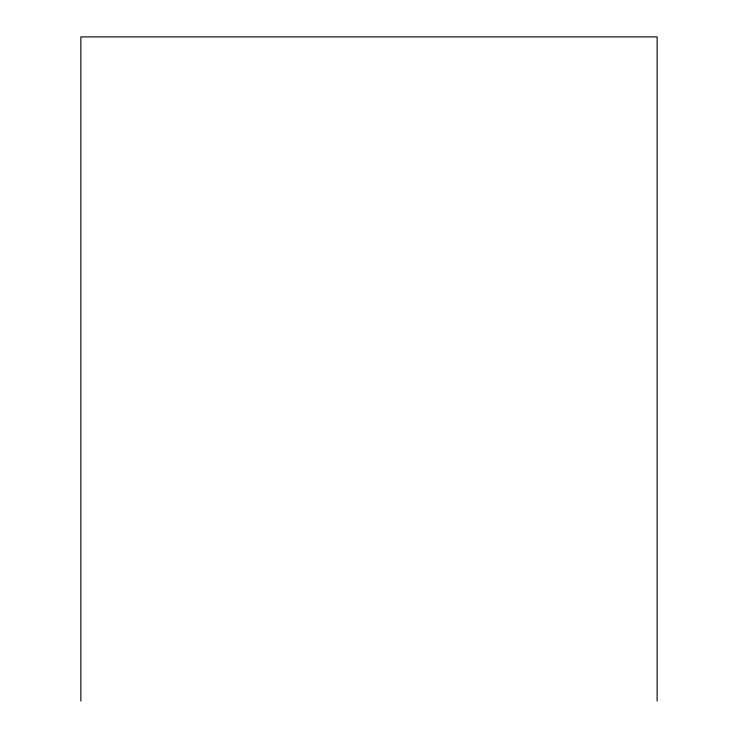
<?xml version="1.0" encoding="UTF-8"?>
<svg xmlns="http://www.w3.org/2000/svg" width="738" height="738" viewBox="0 0 738 738"><rect width="100%" height="100%" fill="white"/><g stroke="black" fill="none" stroke-linecap="round" stroke-linejoin="round"><path stroke-width="1.11" d="M657.134 701.1L657.134 36.9L80.866 36.9L80.866 701.1"/></g></svg>
